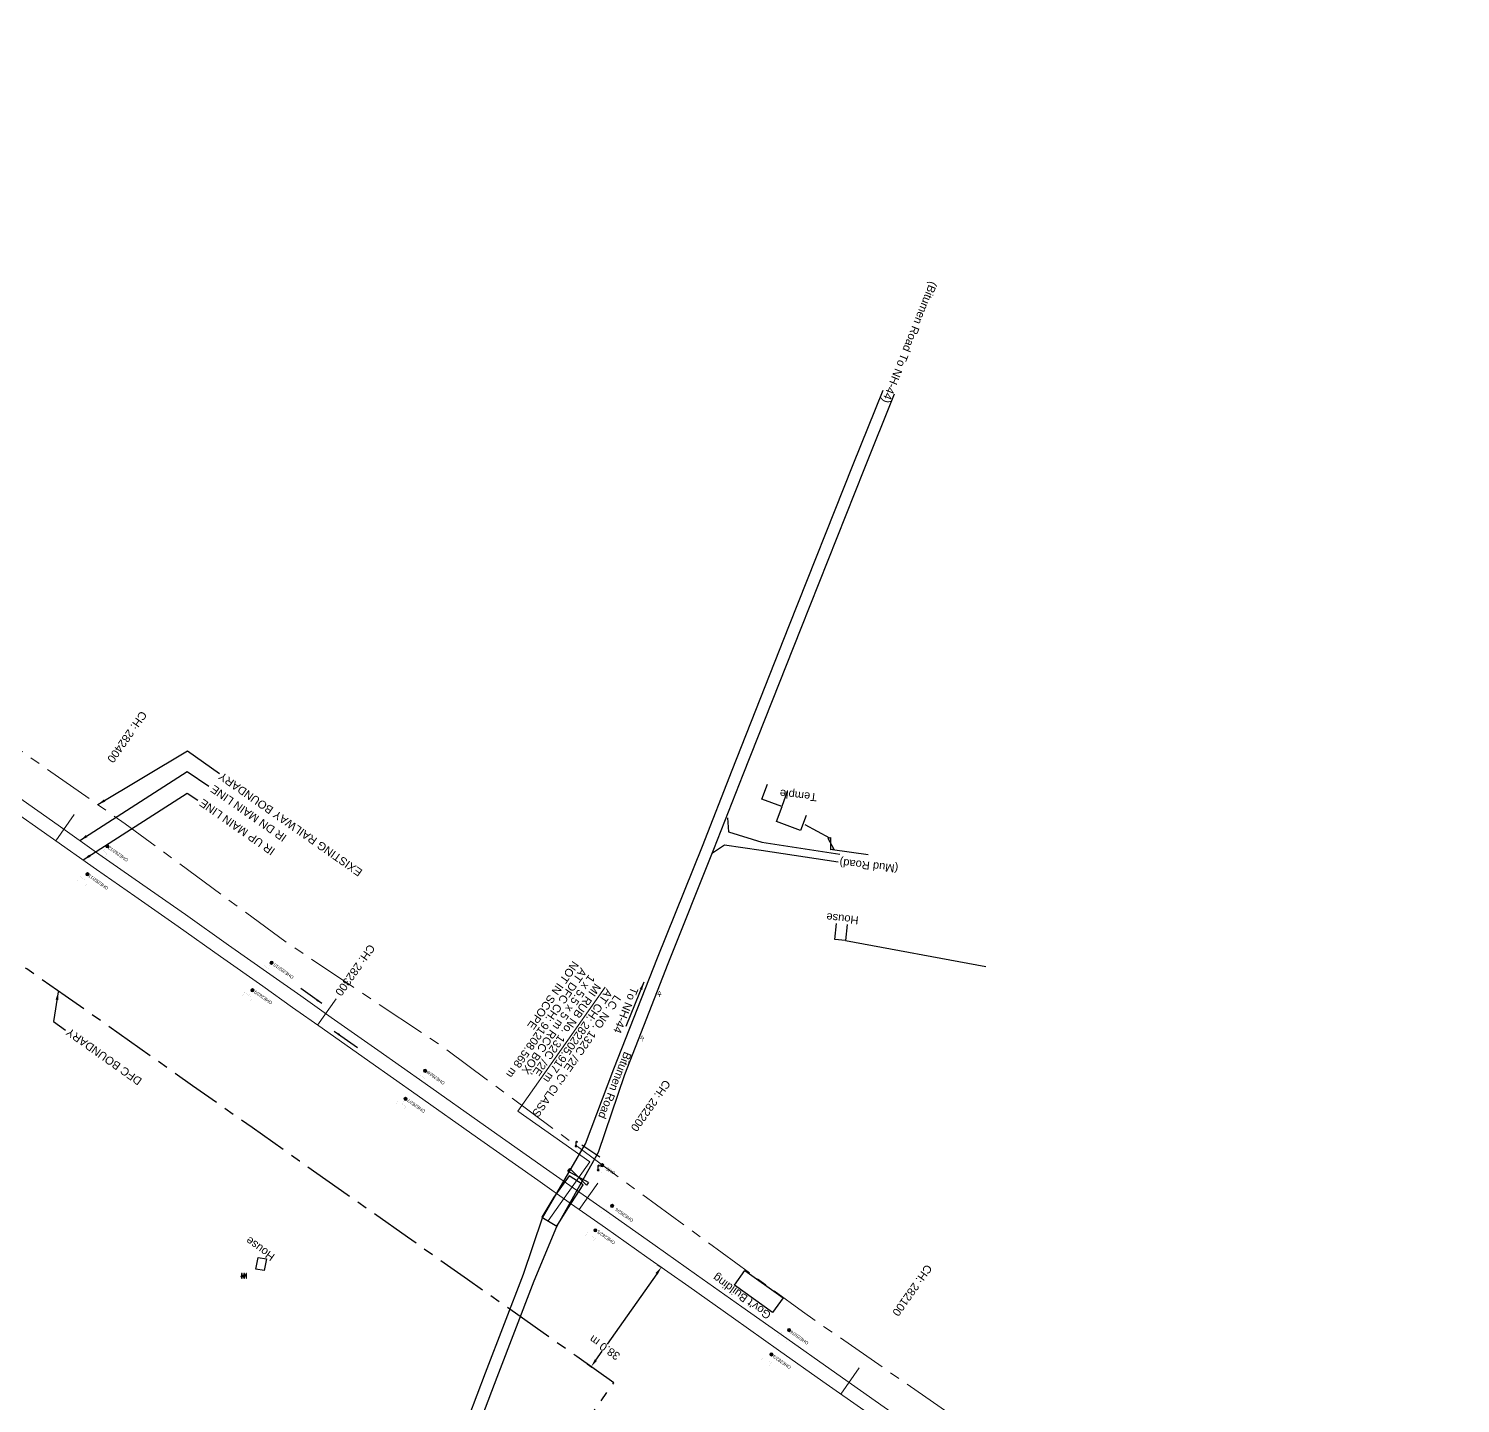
# Model space of a CAD drawing. Header units: metres. Extents: x 646303 to 662875, y 3366650 to 3378730.
# Drawn here: x 659000.9 to 659448.1, y 3369216 to 3369645.4 of the extents above; entities that cross this region are included whole.
import ezdxf
from ezdxf.enums import TextEntityAlignment as Align

# ---------------------------------------------------------------- set-up
doc = ezdxf.new("R2010")
doc.units = ezdxf.units.M
doc.header["$MEASUREMENT"] = 0
doc.header["$PDMODE"] = 3
doc.header["$PDSIZE"] = 0.5
doc.linetypes.add('CENTER', pattern=[50.8, 31.75, -6.35, 6.35, -6.35])
for name, color, linetype in [('ARCH', 7, 'Continuous'), ('COMPOUND_WALL', 251, 'Continuous'), ('DFCC Boundary', 6, 'CENTER'), ('Gate', 251, 'Continuous'), ('GOVT_BUILDING', 251, 'Continuous'), ('LAMP_POST', 7, 'Continuous'), ('PAVERS', 7, 'Continuous'), ('RELIGIOUS_PLACE', 251, 'Continuous'), ('RESIDENTIAL_BL_SEMI', 251, 'Continuous'), ('Side Details', 251, 'Continuous'), ('SIGN_BOARD', 251, 'Continuous'), ('SUB_ROAD_EDGE', 34, 'Continuous'), ('TOPO_GATE', 251, 'Continuous'), ('TOPO_TEXT', 251, 'Continuous'), ('TRANSFORMER', 251, 'Continuous')]:
    doc.layers.add(name, color=color, linetype=linetype)
for name, color, linetype, lineweight in [('BOUNDARY DIMENTION', 10, 'Continuous', 0), ('Existing Chainage', 7, 'Continuous', 0), ('Existing IR Track', 143, 'Continuous', 0), ('Existing Railway Boundary', 7, 'CENTER', 0), ('flow direction', 7, 'Continuous', 0), ('LC DETAILS IN PLAN', 7, 'Continuous', 0), ('OHE MAST', 8, 'Continuous', 0), ('OHE MAST TEXT', 8, 'Continuous', 0)]:
    doc.layers.add(name, color=color, linetype=linetype, lineweight=lineweight)
doc.styles.get("Standard").update_dxf_attribs({"font": 'arial.ttf'})
doc.styles.add('Style-Arial', font='arial.ttf')
doc.dimstyles.new('DIM', dxfattribs={"dimtxt": 2.5, "dimasz": 2.5, "dimexe": 0.18, "dimexo": 0.0625, "dimgap": 0.09, "dimtad": 0, "dimtih": 1, "dimtoh": 1, "dimdec": 3, "dimzin": 0, "dimdsep": 46, "dimtxsty": 'Standard', "dimcen": 0.09, "dimadec": 0, "dimazin": 0, "dimtfac": 1, "dimtdec": 3, "dimtofl": 0, "dimtmove": 0, "dimatfit": 3, "dimfxl": 1, "dimtolj": 1, "dimtzin": 0, "dimarcsym": 0})
doc.dimstyles.new('ISO-25', dxfattribs={"dimtxt": 2.5, "dimasz": 2.5, "dimexe": 1.25, "dimexo": 0.625, "dimtad": 1, "dimtxsty": 'Standard', "dimcen": 2.5, "dimadec": 0, "dimazin": 0, "dimtfac": 1, "dimtmove": 0, "dimatfit": 3, "dimfxl": 1, "dimarcsym": 0})

# ---------------------------------------------------------------- blocks, each defined once
blk = doc.blocks.new('GT')
at = {"layer": 'Gate'}
for p, q in [((-0.5, -0.5), (-0.5, 0.5)), ((-0.5, 0.5), (0.5, -0.5)), ((0.5, 0.5), (0.5, -0.5))]:
    blk.add_line(p, q, dxfattribs=at)
blk.add_lwpolyline([(0.5, 0.5), (-0.5, -0.5)], dxfattribs=at)
blk = doc.blocks.new('LP')
for points in [[(0, 0), (0, 1.5)], [(0.25, 1.35), (0.44, 1.35)]]:
    blk.add_lwpolyline(points)
for centre, radius, start, end in [((0.07, 0.99), 0.519, 57.6425, 97.3165), ((0.34, 1.33), 0.094, 11.7012, 168.0476)]:
    blk.add_arc(centre, radius, start, end)
at = {"extrusion": (0, 0, -1)}
blk.add_ellipse((0, 0.01), major_axis=(0.308, 0), ratio=0.400495, dxfattribs=at)
blk.add_ellipse((0.35, 1.36), major_axis=(0.0017, 0.0438), ratio=0.461056, start_param=1.74022, end_param=4.575836)
blk = doc.blocks.new('TRF')
blk.add_hatch(color=256).paths.add_polyline_path([(0.22, -0.04), (0.38, 0.42), (-0.98, -0.29), (0.02, 0.04), (-0.18, -0.39), (0.98, 0.09)])
for p, q in [((-0.69, 0.72), (-0.69, -0.72)), ((-0.52, 0.72), (-0.69, 0.72)), ((-0.52, -0.72), (-0.52, 0.72)), ((0, 0.72), (0, -0.72)), ((0.17, 0.72), (0, 0.72)), ((0.17, -0.72), (0.17, 0.72)), ((0.7, 0.72), (0.7, -0.72)), ((0.87, 0.72), (0.7, 0.72)), ((0.87, -0.72), (0.87, 0.72)), ((-0.69, -0.72), (-0.52, -0.72)), ((0, -0.72), (0.17, -0.72)), ((0.7, -0.72), (0.87, -0.72))]:
    blk.add_line(p, q)
blk.add_lwpolyline([(0.22, -0.04), (0.38, 0.42), (-0.98, -0.29), (0.02, 0.04), (-0.18, -0.39), (0.98, 0.09)], close=True)
blk = doc.blocks.new('TSB')
at = {"const_width": 0.132}
blk.add_lwpolyline([(-0.51, 0.84), (0.54, 0.84), (0, 1.85)], close=True, dxfattribs=at)
at = {"const_width": 0.142}
blk.add_lwpolyline([(0, 0.84), (0, 0)], dxfattribs=at)
blk = doc.blocks.new('OHE MAST')
h = blk.add_hatch(color=256)
edge = h.paths.add_edge_path()
edge.add_arc((0, 0), 0.514, 0, 360)
at = {"const_width": 0.01, "flags": 128}
for points in [[(1.5, 3.5), (1.5, 2), (-1.5, 2), (-1.5, 3.5)], [(0, 2), (0, 0)]]:
    blk.add_lwpolyline(points, dxfattribs=at)
blk.add_circle((0, 0), 0.514)
blk = doc.blocks.new('*D1461')
at = {"layer": 'BOUNDARY DIMENTION', "color": 0, "lineweight": -2, "transparency": 16777216}
for p, q in [((662244.85, 3367095.44), (662244.16, 3367095.87)), ((662242.98, 3367093.66), (662239.54, 3367088.19)), ((662233.82, 3367079.1), (662238.08, 3367085.88)), ((662233.03, 3367076.64), (662232.33, 3367077.07))]:
    blk.add_line(p, q, dxfattribs=at)
at = {"layer": 'BOUNDARY DIMENTION', "color": 0, "transparency": 16777216}
for points in [[(662242.62, 3367093.88), (662243.33, 3367093.44), (662244.31, 3367095.78)], [(662233.46, 3367079.32), (662234.17, 3367078.87), (662232.49, 3367076.98)]]:
    blk.add_solid(points, dxfattribs=at)
at = {"layer": 'Defpoints', "color": 0, "linetype": 'Continuous', "ltscale": 0.5, "transparency": 16777216}
for p in [(647418.1, 3377902.15), (647420.31, 3377900.52), (647398.68, 3377871.33)]:
    blk.add_point(p, dxfattribs=at)
at = {"layer": 'Defpoints', "color": 0, "transparency": 16777216}
for p in [(662244.31, 3367095.78), (662244.9, 3367095.41), (662233.08, 3367076.61)]:
    blk.add_point(p, dxfattribs=at)
at = {"layer": 'DFCC Boundary', "color": 0, "linetype": 'Continuous', "lineweight": -2, "ltscale": 0.5, "transparency": 16777216}
for p, q in [((647420.26, 3377900.55), (647417.96, 3377902.26)), ((647416.61, 3377900.14), (647413.17, 3377895.5)), ((647397.96, 3377874.97), (647411.54, 3377893.3)), ((647398.63, 3377871.36), (647396.32, 3377873.07))]:
    blk.add_line(p, q, dxfattribs=at)
at = {"layer": 'DFCC Boundary', "color": 0, "linetype": 'Continuous', "ltscale": 0.5, "transparency": 16777216}
for points in [[(647416.28, 3377900.39), (647416.95, 3377899.9), (647418.1, 3377902.15)], [(647397.62, 3377875.22), (647398.29, 3377874.72), (647396.47, 3377872.96)]]:
    blk.add_solid(points, dxfattribs=at)
at = {"layer": 'BOUNDARY DIMENTION', "color": 0, "transparency": 16777216, "insert": (662238.81, 3367087.03), "char_height": 2.5, "attachment_point": 5, "rotation": 145}
blk.add_mtext('\\A1;22.208 m', dxfattribs=at)
at = {"layer": 'DFCC Boundary', "color": 0, "linetype": 'Continuous', "ltscale": 0.5, "transparency": 16777216, "insert": (647412.36, 3377894.4), "char_height": 2.5, "attachment_point": 5, "rotation": 145}
blk.add_mtext('\\A1;36.332 m', dxfattribs=at)
blk = doc.blocks.new('*D1462')
at = {"layer": 'BOUNDARY DIMENTION', "color": 0, "lineweight": -2, "transparency": 16777216}
for p, q in [((662549.11, 3366886.35), (662541.43, 3366875.79)), ((662551.8, 3366887.49), (662550.44, 3366888.48)), ((662534.84, 3366866.73), (662539.82, 3366873.58)), ((662534.58, 3366863.83), (662533.22, 3366864.82))]:
    blk.add_line(p, q, dxfattribs=at)
at = {"layer": 'BOUNDARY DIMENTION', "color": 0, "transparency": 16777216}
for points in [[(662548.78, 3366886.6), (662549.45, 3366886.11), (662550.58, 3366888.38)], [(662534.5, 3366866.98), (662535.18, 3366866.49), (662533.37, 3366864.71)]]:
    blk.add_solid(points, dxfattribs=at)
at = {"layer": 'Defpoints', "color": 0, "linetype": 'Continuous', "ltscale": 0.5, "transparency": 16777216}
for p in [(647247.45, 3378028.49), (647249.19, 3378027.21), (647225.93, 3377999.21)]:
    blk.add_point(p, dxfattribs=at)
at = {"layer": 'Defpoints', "color": 0, "transparency": 16777216}
for p in [(662551.85, 3366887.45), (662533.37, 3366864.71), (662534.63, 3366863.79)]:
    blk.add_point(p, dxfattribs=at)
at = {"layer": 'DFCC Boundary', "color": 0, "linetype": 'Continuous', "lineweight": -2, "ltscale": 0.5, "transparency": 16777216}
for p, q in [((647247.5, 3378028.45), (647249.34, 3378027.1)), ((647247.71, 3378025.19), (647242.02, 3378017.45)), ((647229.16, 3377999.94), (647240.4, 3378015.24)), ((647225.98, 3377999.17), (647227.82, 3377997.82))]:
    blk.add_line(p, q, dxfattribs=at)
at = {"layer": 'DFCC Boundary', "color": 0, "linetype": 'Continuous', "ltscale": 0.5, "transparency": 16777216}
for points in [[(647247.37, 3378025.44), (647248.05, 3378024.94), (647249.19, 3378027.21)], [(647228.82, 3378000.19), (647229.49, 3377999.7), (647227.68, 3377997.93)]]:
    blk.add_solid(points, dxfattribs=at)
at = {"layer": 'BOUNDARY DIMENTION', "color": 0, "transparency": 16777216, "insert": (662540.62, 3366874.68), "char_height": 2.5, "attachment_point": 5, "rotation": 145}
blk.add_mtext('\\A1;29.264 m', dxfattribs=at)
at = {"layer": 'DFCC Boundary', "color": 0, "linetype": 'Continuous', "ltscale": 0.5, "transparency": 16777216, "insert": (647241.21, 3378016.35), "char_height": 2.5, "attachment_point": 5, "rotation": 145}
blk.add_mtext('\\A1;36.332 m', dxfattribs=at)
blk = doc.blocks.new('*D1463')
at = {"layer": 'BOUNDARY DIMENTION', "color": 0, "lineweight": -2, "transparency": 16777216}
for p, q in [((662172.51, 3367140.93), (662173.68, 3367140.19)), ((662172.2, 3367138.17), (662169.01, 3367133.1)), ((662164.89, 3367126.55), (662167.55, 3367130.78)), ((662162.55, 3367125.07), (662163.71, 3367124.34))]:
    blk.add_line(p, q, dxfattribs=at)
at = {"layer": 'BOUNDARY DIMENTION', "color": 0, "transparency": 16777216}
for points in [[(662171.85, 3367138.39), (662172.55, 3367137.95), (662173.53, 3367140.29)], [(662164.54, 3367126.77), (662165.24, 3367126.33), (662163.56, 3367124.44)]]:
    blk.add_solid(points, dxfattribs=at)
at = {"layer": 'Defpoints', "color": 0, "linetype": 'Continuous', "ltscale": 0.5, "transparency": 16777216}
for p in [(647211.24, 3378055.28), (647211.52, 3378055.08), (647189.88, 3378025.9)]:
    blk.add_point(p, dxfattribs=at)
at = {"layer": 'Defpoints', "color": 0, "transparency": 16777216}
for p in [(662172.46, 3367140.96), (662173.53, 3367140.29), (662162.49, 3367125.11)]:
    blk.add_point(p, dxfattribs=at)
at = {"layer": 'DFCC Boundary', "color": 0, "linetype": 'Continuous', "lineweight": -2, "ltscale": 0.5, "transparency": 16777216}
for p, q in [((647209.75, 3378053.28), (647208.18, 3378051.16)), ((647211.47, 3378055.12), (647211.1, 3378055.39)), ((647191.09, 3378028.11), (647206.55, 3378048.96)), ((647189.83, 3378025.93), (647189.46, 3378026.21))]:
    blk.add_line(p, q, dxfattribs=at)
at = {"layer": 'DFCC Boundary', "color": 0, "linetype": 'Continuous', "ltscale": 0.5, "transparency": 16777216}
for points in [[(647209.42, 3378053.52), (647210.09, 3378053.03), (647211.24, 3378055.28)], [(647190.76, 3378028.36), (647191.43, 3378027.86), (647189.6, 3378026.1)]]:
    blk.add_solid(points, dxfattribs=at)
at = {"layer": 'BOUNDARY DIMENTION', "color": 0, "transparency": 16777216, "insert": (662168.28, 3367131.94), "char_height": 2.5, "attachment_point": 5, "rotation": 145}
blk.add_mtext('\\A1;18.726 m', dxfattribs=at)
at = {"layer": 'DFCC Boundary', "color": 0, "linetype": 'Continuous', "ltscale": 0.5, "transparency": 16777216, "insert": (647207.37, 3378050.06), "char_height": 2.5, "attachment_point": 5, "rotation": 145}
blk.add_mtext('\\A1;36.332 m', dxfattribs=at)
blk = doc.blocks.new('*D1516')
at = {"layer": 'Defpoints', "color": 0, "linetype": 'Continuous', "ltscale": 0.5, "transparency": 16777216}
for p in [(659197.21, 3369259.43), (659198.51, 3369258.51), (659175.31, 3369228.37)]:
    blk.add_point(p, dxfattribs=at)
at = {"layer": 'DFCC Boundary', "color": 0, "linetype": 'Continuous', "lineweight": -2, "ltscale": 0.5, "transparency": 16777216}
for p, q in [((659197.07, 3369256.47), (659181.6, 3369234.52)), ((659197.26, 3369259.39), (659198.66, 3369258.41)), ((659178.06, 3369229.49), (659180.02, 3369232.28)), ((659175.36, 3369228.33), (659176.76, 3369227.35))]:
    blk.add_line(p, q, dxfattribs=at)
at = {"layer": 'DFCC Boundary', "color": 0, "linetype": 'Continuous', "ltscale": 0.5, "transparency": 16777216}
for points in [[(659196.73, 3369256.71), (659197.41, 3369256.23), (659198.51, 3369258.51)], [(659177.72, 3369229.73), (659178.4, 3369229.25), (659176.62, 3369227.45)]]:
    blk.add_solid(points, dxfattribs=at)
at = {"layer": 'DFCC Boundary', "color": 0, "linetype": 'Continuous', "ltscale": 0.5, "transparency": 16777216, "insert": (659180.81, 3369233.4), "char_height": 2.5, "attachment_point": 5, "rotation": 145}
blk.add_mtext('\\A1;38.0 m', dxfattribs=at)

msp = doc.modelspace()

# ---------------------------------------------------------------- linework, layer by layer
at = {"layer": 'ARCH', "linetype": 'Continuous'}
msp.add_polyline3d([(659179.272, 3369292.903, 271.326), (659173.708, 3369296.632, 270.757)], dxfattribs=at)
at = {"layer": 'COMPOUND_WALL', "linetype": 'Continuous'}
for points in [[(659243.349, 3369396.85, 269.856), (659251.011, 3369392.652, 269.856)], [(659251.983, 3369388.975, 269.767), (659263.087, 3369387.471, 269.673)], [(659256.02, 3369360.587, 269.382), (659299.87, 3369352.492, 271.721)]]:
    msp.add_polyline3d(points, dxfattribs=at)
at = {"layer": 'DFCC Boundary', "ltscale": 0.5, "flags": 128}
msp.add_lwpolyline([(662565.6431, 3366842.0459), (662548.217, 3366854.2838), (662532.9064, 3366864.9999), (662517.5595, 3366875.7415), (662503.9915, 3366885.2805), (662490.4749, 3366894.7833), (662474.3945, 3366906.0736), (662458.24, 3366917.4159), (662441.4584, 3366929.1606), (662424.5366, 3366941.0035), (662407.7649, 3366952.7786), (662401.9048, 3366956.8928), (662320.9687, 3367015.5234), (662173.0911, 3367118.297), (662018.0169, 3367217.942), (662022.9408, 3367225.2355), (661945.6773, 3367280.5926), (661744.5178, 3367412.7853), (661728.4159, 3367389.8783), (661409.5023, 3367613.7762), (661431.3001, 3367645.1669), (661427.7408, 3367647.6718), (661418.8583, 3367653.9104), (661409.9095, 3367660.1956), (661395.2505, 3367670.5394), (661384.8196, 3367677.9127), (661375.1078, 3367684.7268), (661367.5374, 3367690.0517), (661358.0886, 3367696.6907), (661348.6239, 3367703.3322), (661344.5162, 3367706.2202), (661344.9668, 3367706.8618), (661335.3627, 3367713.6144), (661327.3851, 3367719.2077), (661318.2791, 3367725.5812), (661309.8813, 3367731.4842), (661284.4315, 3367749.4044), (661267.3402, 3367761.4491), (661243.4783, 3367778.4888), (661216.7453, 3367741.0546), (661213.241, 3367743.5572), (661195.5836, 3367756.6071), (661177.9702, 3367769.626), (661156.4467, 3367785.8356), (661148.0607, 3367792.1995), (661133.6905, 3367803.0041), (661119.5191, 3367813.6733), (661105.6946, 3367823.9215), (661093.9054, 3367832.6241), (661077.5228, 3367844.5054), (661061.2799, 3367856.285), (661045.32, 3367867.5775), (661029.0726, 3367879.0734), (661013.2584, 3367890.1762), (660997.2782, 3367901.3956), (660980.9788, 3367912.8451), (660964.6327, 3367924.3276), (660947.3461, 3367936.4864), (660930.1333, 3367948.5934), (660912.5707, 3367960.9093), (660894.9306, 3367973.2796), (660877.6422, 3367985.4277), (660860.2634, 3367997.6393), (660842.9781, 3368009.8166), (660825.4983, 3368022.131), (660811.339, 3368032.2028), (660797.4119, 3368042.1094), (660782.5128, 3368052.5993), (660767.4808, 3368063.1827), (660751.0012, 3368074.7254), (660734.3125, 3368086.4147), (660719.3275, 3368096.9585), (660704.3795, 3368107.4761), (660688.7093, 3368118.477), (660672.9397, 3368129.5475), (660655.797, 3368141.5941), (660638.5652, 3368153.7032), (660622.8618, 3368164.7374), (660607.1396, 3368175.7847), (660591.9852, 3368186.3839), (660576.7315, 3368197.0526), (660560.3095, 3368208.6108), (660544.116, 3368220.0082), (660528.3397, 3368231.0748), (660512.5414, 3368242.1568), (660497.4509, 3368252.7533), (660482.4222, 3368263.3065), (660466.968, 3368274.1704), (660451.6169, 3368284.9618), (660435.5277, 3368296.2674), (660419.4587, 3368307.5588), (660403.2343, 3368318.9753), (660387.0692, 3368330.3501), (660371.9016, 3368340.9863), (660362.0092, 3368347.9233), (660341.7308, 3368362.192), (660326.8725, 3368372.6492), (660312.0627, 3368383.0453), (660297.0115, 3368393.6109), (660281.2321, 3368404.7091), (660265.4328, 3368415.8212), (660253.8818, 3368423.9326), (660242.0763, 3368432.2231), (660226.6332, 3368443.1155), (660211.0272, 3368454.1226), (660195.2302, 3368465.2236), (660179.3654, 3368476.3723), (660162.5154, 3368488.1794), (660145.4635, 3368500.1281), (660129.3603, 3368511.4565), (660113.1961, 3368522.8278), (660097.2382, 3368534.0507), (660081.2523, 3368545.2932), (660064.458, 3368557.1251), (660047.7677, 3368568.8837), (660032.4691, 3368579.6352), (660017.2758, 3368590.3126), (660000.1632, 3368602.3052), (659983.0731, 3368614.282), (659967.2319, 3368625.4031), (659951.3427, 3368636.5582), (659932.0647, 3368650.1756), (659913.1258, 3368663.5536), (659898.2493, 3368674.0163), (659881.7667, 3368685.6055), (659866.0047, 3368696.7435), (659850.3373, 3368707.8146), (659834.6333, 3368718.8575), (659818.6461, 3368730.0995), (659804.3398, 3368740.181), (659789.9481, 3368750.3227), (659772.9194, 3368762.3136), (659755.8766, 3368774.3145), (659741.0752, 3368784.7603), (659726.3396, 3368795.1596), (659712.011, 3368805.2432), (659697.6029, 3368815.3827), (659684.3535, 3368824.7302), (659671.1528, 3368834.0432), (659654.2885, 3368845.8933), (659636.8714, 3368858.1319), (659622.1467, 3368868.7872), (659608.2832, 3368878.8192), (659592.7424, 3368889.7844), (659576.9096, 3368900.9551), (659562.5868, 3368911.0537), (659553.5917, 3368917.3959), (659534.7433, 3368930.6917), (659521.2685, 3368940.2021), (659508.0292, 3368949.5538), (659494.8098, 3368958.8914), (659481.3273, 3368968.4018), (659467.9498, 3368977.8382), (659454.4923, 3368987.2582), (659440.7837, 3368996.854), (659425.5597, 3369007.614), (659410.0492, 3369018.5753), (659397.5675, 3369027.3641), (659384.5623, 3369036.5214), (659370.5054, 3369046.4276), (659356.4132, 3369056.3585), (659342.3201, 3369066.3092), (659331.8447, 3369073.7055), (659314.7098, 3369085.825), (659301.2296, 3369095.3614), (659287.1805, 3369105.2924), (659273.0852, 3369115.2561), (659259.8762, 3369124.5882), (659246.575, 3369133.9855), (659233.3676, 3369143.319), (659220.1207, 3369152.6803), (659206.3404, 3369162.3938), (659192.4106, 3369172.2127), (659178.3672, 3369182.1367), (659164.3785, 3369192.022), (659162.9385, 3369193.0388), (659183.6795, 3369222.4635), (659172.119, 3369230.6258), (659159.1298, 3369239.7969), (659148.6068, 3369247.2055), (659138.0069, 3369254.6684), (659119.1994, 3369267.9214), (659100.365, 3369281.1933), (659085.533, 3369291.6533), (659070.676, 3369302.1309), (659061.4534, 3369308.6334), (659052.1019, 3369315.2268), (659038.8969, 3369324.5617), (659025.7603, 3369333.8483), (659012.2746, 3369343.3047), (659000.2935, 3369351.7058), (658985.7542, 3369361.9126), (658972.701, 3369371.0824), (658959.9309, 3369380.1093), (658947.2513, 3369389.0721), (658932.3759, 3369399.5827), (658921.8345, 3369407.031), (658905.9406, 3369418.2511), (658894.3687, 3369426.4196), (658881.1048, 3369435.7663), (658867.8714, 3369445.0915), (658853.3089, 3369455.3761), (658838.9326, 3369465.5292), (658823.5657, 3369476.1988), (658807.8953, 3369487.0791), (658792.9935, 3369497.6726), (658789.1301, 3369500.4191), (658764.5252, 3369517.7675), (658750.6615, 3369527.5465), (658735.8772, 3369537.9899), (658721.0329, 3369548.4756), (658706.8044, 3369558.4963), (658692.4812, 3369568.5836), (658679.0099, 3369578.0951), (658665.5152, 3369587.6232), (658651.2818, 3369597.6569), (658636.9905, 3369607.7316), (658622.1701, 3369618.1873), (658607.4224, 3369628.5918), (658593.6263, 3369638.3112), (658579.8399, 3369648.0238), (658566.1309, 3369657.6871), (658552.3621, 3369667.3926), (658537.8692, 3369677.626), (658523.3279, 3369687.8934), (658509.6438, 3369697.5459), (658495.8531, 3369707.2734), (658481.9269, 3369717.1048), (658467.9459, 3369726.9748), (658454.4251, 3369736.5125), (658440.9599, 3369746.011), (658427.1565, 3369755.7285), (658413.3787, 3369765.428), (658398.646, 3369775.8103), (658383.9067, 3369786.1972), (658371.4552, 3369794.9743), (658359.0483, 3369803.72), (658345.546, 3369813.2195), (658332.0048, 3369822.7464), (658318.5168, 3369832.2514), (658305.0219, 3369841.7615), (658291.2617, 3369851.4373), (658277.4987, 3369861.115), (658264.1625, 3369870.4871), (658250.7424, 3369879.918), (658237.5823, 3369889.1736), (658224.3865, 3369898.4543), (658209.4318, 3369909.0033), (658194.5636, 3369919.4914), (658180.151, 3369929.6325), (658165.7287, 3369939.7804), (658156.9292, 3369945.9856), (658133.9487, 3369962.1448), (658109.9616, 3369979.0407), (658086.1386, 3369995.8212), (658069.4823, 3370007.553), (658052.6981, 3370019.3752), (658033.9581, 3370032.6043), (658015.0826, 3370045.9289), (657994.939, 3370060.1316), (657974.6985, 3370074.4026), (657960.2252, 3370084.5842), (657945.643, 3370094.8424), (657928.629, 3370106.7917), (657911.5911, 3370118.7415), (657890.9691, 3370133.2895), (657870.7134, 3370147.5792), (657850.3966, 3370161.8284), (657830.1146, 3370176.0529), (657812.1714, 3370188.7253), (657794.2418, 3370201.388), (657775.9501, 3370214.2546), (657757.6685, 3370227.1142), (657736.4935, 3370242.019), (657715.8063, 3370256.5806), (657697.09, 3370269.7238), (657676.8418, 3370283.9453), (657670.0518, 3370288.7482), (657661.5164, 3370294.7857), (657642.367, 3370308.2307), (657623.1765, 3370321.7045), (657605.0199, 3370334.4839), (657586.8248, 3370347.2905), (657568.2781, 3370360.3555), (657549.69, 3370373.4497), (657534.1551, 3370384.3835), (657518.595, 3370395.335), (657503.5822, 3370405.9238), (657488.6113, 3370416.483), (657477.4694, 3370424.3177), (657456.7199, 3370394.899), (657452.1854, 3370398.0875), (657436.4649, 3370409.1418), (657420.2829, 3370420.542), (657404.1975, 3370431.8742), (657387.5582, 3370443.5761), (657370.8643, 3370455.3165), (657356.3586, 3370465.5498), (657342.0257, 3370475.6612), (657334.1018, 3370481.2282), (657342.1648, 3370492.6732), (657327.3432, 3370503.0861), (657304.5869, 3370519.0736), (657286.4992, 3370531.7939), (657268.5013, 3370544.451), (657251.4778, 3370556.4153), (657234.5183, 3370568.3346), (657219.7856, 3370578.7204), (657205.1604, 3370589.0304), (657189.9505, 3370599.7163), (657174.7446, 3370610.3994), (657157.229, 3370622.7139), (657139.8436, 3370634.9368), (657122.2775, 3370647.282), (657104.8724, 3370659.514), (657088.6726, 3370670.9041), (657072.3463, 3370682.3832), (657052.4463, 3370696.3561), (657032.2468, 3370710.5392), (657017.2111, 3370721.1335), (657002.3465, 3370731.6074), (656985.5169, 3370743.3847), (656968.6279, 3370755.2036), (656952.6202, 3370766.4469), (656936.5129, 3370777.7603), (656917.7376, 3370790.961), (656898.7021, 3370804.3447), (656880.5471, 3370817.1216), (656862.3859, 3370829.9029), (656845.3825, 3370841.8619), (656828.6857, 3370853.6052), (656810.2968, 3370866.5434), (656792.0928, 3370879.3517), (656770.106, 3370894.8035), (656748.097, 3370910.271), (656728.4902, 3370924.0664), (656709.0221, 3370937.7643), (656692.8289, 3370949.1481), (656676.4723, 3370960.6469), (656657.4402, 3370974.0598), (656638.281, 3370987.5622), (656621.3401, 3370999.4861), (656604.5392, 3371011.3113), (656585.7485, 3371024.5046), (656566.9099, 3371037.7317), (656537.298, 3371058.585), (656532.701, 3371052.0376), (656368.7794, 3371159.4659), (656280.7288, 3371198.5806), (656189.7218, 3371230.5142), (656096.9021, 3371265.9123), (656004.8733, 3371310.8246), (655917.3616, 3371369.3401), (655838.0052, 3371438.656), (655768.8371, 3371518.5854), (655712.6719, 3371608.6179), (655647.9895, 3371736.3311)], dxfattribs=at)
at = {"layer": 'Existing Chainage', "color": 0, "linetype": 'Continuous', "lineweight": 13, "flags": 128}
for points in [[(659015.128, 3369399.9379), (659009.3796, 3369391.7552)], [(659096.9121, 3369342.3639), (659091.1498, 3369334.1911)], [(659178.6458, 3369284.7597), (659172.889, 3369276.583)], [(659260.3509, 3369227.0935), (659254.5895, 3369218.92)]]:
    msp.add_lwpolyline(points, dxfattribs=at)
at = {"layer": 'Existing IR Track', "flags": 128}
for points in [[(658997.4587, 3369405.5246), (659010.1085, 3369396.5796), (659022.8321, 3369387.5826), (659036.5941, 3369377.9661), (659049.8683, 3369368.6904), (659063.3536, 3369359.1701), (659076.2245, 3369350.0835), (659085.8744, 3369343.2748), (659095.3628, 3369336.5801), (659109.9579, 3369326.2929), (659124.7134, 3369315.8927), (659143.6058, 3369302.5607), (659162.6702, 3369289.1076), (659173.0077, 3369281.8593), (659183.4369, 3369274.5468), (659196.5822, 3369265.2822), (659209.4855, 3369256.181), (659223.6295, 3369246.1987), (659237.6897, 3369236.2757), (659251.5437, 3369226.5233), (659265.3505, 3369216.8043), (659278.6483, 3369207.4086)], [(658994.5901, 3369402.1448), (659007.5978, 3369393.0069), (659022.127, 3369382.8072), (659034.0912, 3369374.4179), (659047.6366, 3369364.9197), (659060.8324, 3369355.5912), (659074.0181, 3369346.27), (659083.3504, 3369339.6901), (659092.5729, 3369333.1877), (659107.4335, 3369322.7076), (659122.2654, 3369312.2477), (659141.0881, 3369298.984), (659159.8957, 3369285.7309), (659170.4827, 3369278.2771), (659181.0264, 3369270.8538), (659194.0365, 3369261.6681), (659207.06, 3369252.4728), (659221.0734, 3369242.5699), (659235.0808, 3369232.6714), (659248.9746, 3369222.8779), (659262.7912, 3369213.1389)]]:
    msp.add_lwpolyline(points, dxfattribs=at)
at = {"layer": 'Existing Railway Boundary', "ltscale": 0.5, "flags": 128}
msp.add_lwpolyline([(661261.7891, 3367825.266), (661056.265, 3367974.075), (660993.301, 3368017.793), (660936.05, 3368056.271), (660878.069, 3368096.898), (660619.115, 3368276.641), (660585.57, 3368300.327), (660527.021, 3368341.267), (660475.796, 3368378.834), (660472.525, 3368381.207), (660354.292, 3368462.605), (660294.488, 3368503.833), (660263.456, 3368528.086), (660239.049, 3368541.658), (660181.559, 3368585.221), (660122.552, 3368626.428), (660067.615, 3368665.39), (660038.774, 3368685.67), (660013.248, 3368703.186), (659738.162, 3368894.558), (659689.517, 3368933.836), (659629.745, 3368974.06), (659574.708, 3369013.277), (659518.309, 3369050.492), (659464.579, 3369090.051), (659349.668, 3369170.723), (659290.065, 3369211.752), (659242.569, 3369244.656), (659188.19, 3369284.473), (659129.796, 3369327.676), (659081.69, 3369359.821), (659031.063, 3369397.024), (658979.264, 3369433.353), (658865.974, 3369516.982), (658811.255, 3369554.498), (658751.073, 3369594.048), (658694.993, 3369631.12), (658636.558, 3369673.911), (658584.848, 3369710.307), (658526.088, 3369751.867), (658475.026, 3369788.399), (658415.871, 3369829.614), (658358.4433, 3369870.2353), (658365.6376, 3369880.8523), (658315.7686, 3369914.6449), (658262.4534, 3369951.1191), (658207.5898, 3369987.2088), (658170.1377, 3370012.0734), (658163.95, 3370016.0498), (658153.8737, 3370024.2065), (658103.11, 3370064.883), (658050.4836, 3370102.7082), (658036.3757, 3370112.9363)], dxfattribs=at)
at = {"layer": 'GOVT_BUILDING', "linetype": 'Continuous'}
msp.add_polyline3d([(659221.358, 3369252.933, 270.506), (659224.613, 3369257.481, 269.394), (659236.551, 3369249.001, 269.142), (659233.2323, 3369244.364, 269.142)], close=True, dxfattribs=at)
at = {"layer": 'LC DETAILS IN PLAN', "linetype": 'Continuous', "lineweight": 0, "flags": 128}
msp.add_lwpolyline([(659181.0005, 3369345.9865), (659153.7298, 3369307.2523), (659176.1377, 3369291.476), (659163.1245, 3369272.9925)], dxfattribs=at)
at = {"layer": 'PAVERS', "linetype": 'Continuous'}
msp.add_polyline3d([(659161.202, 3369274.15, 270.756), (659165.826, 3369271.366, 270.757), (659169.313, 3369276.919, 270.779), (659174.152, 3369284.233, 270.831), (659169.725, 3369287.112, 270.831), (659164.956, 3369280.374, 270.781)], close=True, dxfattribs=at)
at = {"layer": 'RELIGIOUS_PLACE', "linetype": 'Continuous'}
for points in [[(659237.8678, 3369407.1351, 270.181), (659236.143, 3369402.442, 270.181), (659229.923, 3369404.728, 270.081), (659231.6478, 3369409.4211, 270.081)], [(659243.7118, 3369399.6214, 270.1), (659241.969, 3369394.935, 270.1), (659234.515, 3369397.707, 270.15), (659236.2578, 3369402.3934, 270.15)]]:
    msp.add_polyline3d(points, dxfattribs=at)
at = {"layer": 'RESIDENTIAL_BL_SEMI', "linetype": 'Continuous'}
msp.add_polyline3d([(659256.5513, 3369365.5587, 269.382), (659256.02, 3369360.587, 269.382), (659252.689, 3369360.943, 269.392), (659253.2203, 3369365.9147, 269.392)], dxfattribs=at)
msp.add_polyline3d([(659071.816, 3369257.965, 268.204), (659072.541, 3369261.609, 268.225), (659075.145, 3369261.142, 268.29), (659074.42, 3369257.4979, 268.29)], close=True, dxfattribs=at)
at = {"layer": 'SUB_ROAD_EDGE', "linetype": 'Continuous'}
for points in [[(659060.9621, 3369004.2501, 269.95), (659071.29, 3369034.671, 269.805), (659087.699, 3369078.019, 269.758), (659101.16, 3369113.791, 269.721), (659118.127, 3369158.23, 269.826), (659130.622, 3369191.182, 269.607), (659143.595, 3369225.512, 269.848), (659155.46, 3369256.328, 270.214), (659161.372, 3369273.931, 270.768), (659174.854, 3369297.124, 270.777), (659183.701, 3369320.45, 269.991), (659197.309, 3369355.198, 269.912), (659211.349, 3369390.039, 269.684), (659220.654, 3369413.82, 269.714), (659238.3, 3369458.715, 269.411), (659258.475, 3369509.314, 269.3), (659267.797, 3369532.456, 269.315)], [(659091.325, 3369077.249, 269.818), (659104.552, 3369112.029, 269.741), (659122.083, 3369157.94, 269.805), (659134.656, 3369191.044, 269.575), (659147.236, 3369224.182, 269.845), (659158.78, 3369254.31, 270.26), (659165.909, 3369271.287, 270.743), (659178.859, 3369294.444, 270.808), (659187.081, 3369318.692, 269.989), (659200.649, 3369353.419, 269.819), (659214.967, 3369389.088, 269.722), (659224.046, 3369412.428, 269.729), (659242.163, 3369458.184, 269.463), (659261.864, 3369507.721, 269.321), (659271.397, 3369531.385, 269.379)], [(659219.236, 3369398.909, 269.696), (659219.452, 3369394.559, 269.575), (659229.921, 3369391.27, 269.597), (659254.306, 3369387.507, 269.63)], [(659214.508, 3369387.962, 269.983), (659218.246, 3369390.472, 269.597), (659229.711, 3369388.754, 269.539), (659253.763, 3369385.167, 269.667)]]:
    msp.add_polyline3d(points, dxfattribs=at)

# ---------------------------------------------------------------- block references
at = {"layer": 'LAMP_POST', "linetype": 'Continuous'}
for p in [(659171.863, 3369296.305, 270.975), (659178.792, 3369288.855, 271.312)]:
    msp.add_blockref('LP', p, dxfattribs=at)
at = {"layer": 'OHE MAST', "color": 2, "rotation": 143.3908318566117}
for p in [(659025.451, 3369390.047), (659019.27, 3369381.262), (659076.774, 3369353.649), (659070.793, 3369345.065), (659124.743, 3369319.903), (659118.644, 3369311.092), (659180.034, 3369290.376), (659183.154, 3369277.661), (659177.902, 3369270.058), (659238.411, 3369238.883), (659232.925, 3369231.287)]:
    msp.add_blockref('OHE MAST', p, dxfattribs=at)
at = {"layer": 'SIGN_BOARD', "linetype": 'Continuous'}
for p in [(659197.909, 3369342.937, 269.9), (659192.509, 3369329.034, 269.948)]:
    msp.add_blockref('TSB', p, dxfattribs=at)
at = {"layer": 'TOPO_GATE'}
for p, xscale, zscale, rotation in [((659251.482, 3369390.8265), 3.770565607037086, 3.770565607037086, 104), ((659172.544, 3369286.7785), 7.260330915317613, 7.260330915317613, 323)]:
    msp.add_blockref('GT', p, dxfattribs=dict(at, xscale=xscale, zscale=zscale, rotation=rotation))
at = {"layer": 'TRANSFORMER', "linetype": 'Continuous'}
msp.add_blockref('TRF', (659068.114, 3369255.877, 268.056), dxfattribs=at)

# ---------------------------------------------------------------- texts
at = {"layer": 'DFCC Boundary', "linetype": 'Continuous', "ltscale": 5}
msp.add_text('DFC BOUNDARY', height=2.5, rotation=144.612954, dxfattribs=at).set_placement((659036.5257, 3369317.2314))
at = {"layer": 'Existing Chainage', "color": 0, "linetype": 'Continuous', "lineweight": 0, "char_height": 2.5, "attachment_point": 6, "line_spacing_factor": 0.6, "style": 'Style-Arial'}
for s, insert, rotation in [('CH: 282400', (659026.2837, 3369416.5428), 234.912073), ('CH: 282300', (659097.5164, 3369343.6946), 234.813872), ('CH: 282200', (659189.8187, 3369301.3531), 234.852684), ('CH: 282100', (659271.5331, 3369243.6806), 234.820618)]:
    msp.add_mtext(s, dxfattribs=dict(at, insert=insert, rotation=rotation))
at = {"layer": 'Existing IR Track', "color": 7, "lineweight": 0}
for s, p in [('IR DN MAIN LINE', (659058.1263, 3369408.2948)), ('IR UP MAIN LINE', (659054.6738, 3369403.9584))]:
    msp.add_text(s, height=2.5, rotation=145, dxfattribs=at).set_placement(p, align=Align.MIDDLE_RIGHT)
at = {"layer": 'Existing Railway Boundary', "linetype": 'Continuous', "ltscale": 5}
msp.add_text('EXISTING RAILWAY BOUNDARY', height=2.5, rotation=145, dxfattribs=at).set_placement((659105.3887, 3369382.4621))
at = {"layer": 'LC DETAILS IN PLAN', "color": 10}
for s, p in [('NOT IN SCOPE', (659170.8637, 3369354.4142)), ('AT DFC CH: 91208.568 m', (659173.3867, 3369352.2794)), ('1 x 5.5 x 5 m RCC BOX', (659175.9098, 3369350.1445)), (' MI RUB No. 132C /2E,', (659178.3427, 3369348.2088))]:
    msp.add_text(s, height=2.5, rotation=235, dxfattribs=at).set_placement(p)
at = {"layer": 'LC DETAILS IN PLAN'}
for s, p in [('AT CH: 282205.917 m', (659181.4258, 3369345.6987)), ("LC. NO. 132C /2E 'C' CLASS", (659184.0389, 3369343.763))]:
    msp.add_text(s, height=2.5, rotation=235, dxfattribs=at).set_placement(p)
at = {"layer": 'OHE MAST TEXT'}
for s, rotation, p in [('OHE282/12', 145, (659028.8003, 3369387.627)), ('OHE282/11', 145, (659022.6193, 3369378.842)), ('OHE282/10', 145, (659080.5226, 3369351.0239)), ('OHE282/9', 145, (659074.1575, 3369342.8171)), ('OHE282/8', 145, (659128.0352, 3369317.7334)), ('OHE282/7', 145, (659121.9362, 3369308.9224)), ('OHE', 149, (659182.6451, 3369288.6223)), ('OHE282/6', 145, (659186.9485, 3369274.8411)), ('OHE282/5', 145, (659181.2685, 3369267.8797)), ('OHE282/4', 145, (659241.6628, 3369236.5268)), ('OHE282/3', 145, (659236.1768, 3369228.9308))]:
    msp.add_text(s, height=1, rotation=rotation, dxfattribs=at).set_placement(p, align=Align.MIDDLE_CENTER)
at = {"layer": 'Side Details'}
for s, p in [('House', (659078.0198, 3369262.3245)), ("Gov't Building", (659233.0662, 3369244.0908))]:
    msp.add_text(s, height=2.5, rotation=144.100313, dxfattribs=at).set_placement(p)
at = {"layer": 'SUB_ROAD_EDGE', "color": 8, "linetype": 'Continuous'}
for s, rotation, p in [('(Bitumen Road To NH-44)', 248.059567, (659282.4972, 3369566.6874)), ('(Mud Road)', 173.89968, (659272.6224, 3369384.2315)), ('To NH-44', 248.059567, (659189.0918, 3369346.2759)), ('Bitumen Road', 248.059567, (659186.9802, 3369326.0695))]:
    msp.add_text(s, height=2.5, rotation=rotation, dxfattribs=at).set_placement(p)
at = {"layer": 'TOPO_TEXT'}
for s, p in [('Temple', (659247.2405, 3369406.5208)), ('House', (659260.2272, 3369368.0817))]:
    msp.add_text(s, height=2.5, rotation=173.89968, dxfattribs=at).set_placement(p)

# ---------------------------------------------------------------- dimensions: what is measured, and where the dimension line sits
at = {"layer": 'BOUNDARY DIMENTION'}
for base, p1, p2, angle, picture, middle in [((662173.529, 3367140.2883), (662162.4923, 3367125.1074), (662172.4611, 3367140.9598), 57.836172, '*D1463', (662168.2806, 3367131.9424)), ((662533.3681, 3366864.7117), (662551.8505, 3366887.4548), (662534.6347, 3366863.7903), 233.96428, '*D1462', (662540.6227, 3366874.6837)), ((662244.3078, 3367095.7789), (662233.0795, 3367076.6056), (662244.9018, 3367095.4054), 57.836172, '*D1461', (662238.8082, 3367087.0333))]:
    dim = msp.add_linear_dim(base=base, p1=p1, p2=p2, angle=angle, dimstyle='DIM', override={"dimpost": ' m'}, dxfattribs=at)
    dim.commit()
    dim.dimension.update_dxf_attribs({"geometry": picture, "text_midpoint": middle, "dimtype": 129, "text_rotation": 145})
at = {"layer": 'DFCC Boundary', "linetype": 'Continuous', "ltscale": 0.5}
dim = msp.add_linear_dim(base=(659198.5111, 3369258.5102), p1=(659175.3131, 3369228.3706), p2=(659197.2073, 3369259.4293), angle=54.818733, dimstyle='DIM', override={"dimdec": 1, "dimpost": ' m'}, dxfattribs=at)
dim.commit()
dim.dimension.update_dxf_attribs({"geometry": '*D1516', "text_midpoint": (659180.809, 3369233.3984), "dimtype": 129, "text_rotation": 145})

# ---------------------------------------------------------------- leaders
at = {"layer": 'DFCC Boundary', "linetype": 'Continuous', "lineweight": 0, "ltscale": 5}
msp.add_leader([(659010.1132, 3369344.5232), (659008.7004, 3369335.2349), (659012.4346, 3369332.5983)], dimstyle='ISO-25', override={"dimtxt": 0.5, "dimtad": 0}, dxfattribs=at)
at = {"layer": 'Existing IR Track', "color": 7, "lineweight": 0}
for points in [[(659016.912, 3369391.8324), (659050.4567, 3369413.3862), (659057.1583, 3369408.7517)], [(659017.9403, 3369385.7464), (659050.3708, 3369406.643), (659053.7135, 3369404.4063)]]:
    msp.add_leader(points, dimstyle='ISO-25', override={"dimtxt": 0.5, "dimtad": 0}, dxfattribs=at)
at = {"layer": 'Existing Railway Boundary', "linetype": 'Continuous', "ltscale": 5}
msp.add_leader([(659022.4973, 3369403.0315), (659050.5207, 3369419.8823), (659060.4752, 3369412.739)], dimstyle='ISO-25', override={"dimtxt": 0.5, "dimtad": 0}, dxfattribs=at)
at = {"layer": 'flow direction', "lineweight": 0}
for points in [[(659092.494, 3369340.9071), (659085.8775, 3369345.5559)], [(659096.3316, 3369332.271), (659103.6231, 3369327.1478)]]:
    msp.add_leader(points, dimstyle='ISO-25', override={"dimtxt": 0.5, "dimasz": 2, "dimtad": 0}, dxfattribs=at)
at = {"layer": 'SUB_ROAD_EDGE', "color": 8, "linetype": 'Continuous'}
msp.add_leader([(659193.0865, 3369347.6222), (659187.4658, 3369333.752)], dimstyle='ISO-25', override={"dimtxt": 0.5, "dimasz": 2.5, "dimtad": 0}, dxfattribs=at)

doc.saveas('drawing.dxf')
